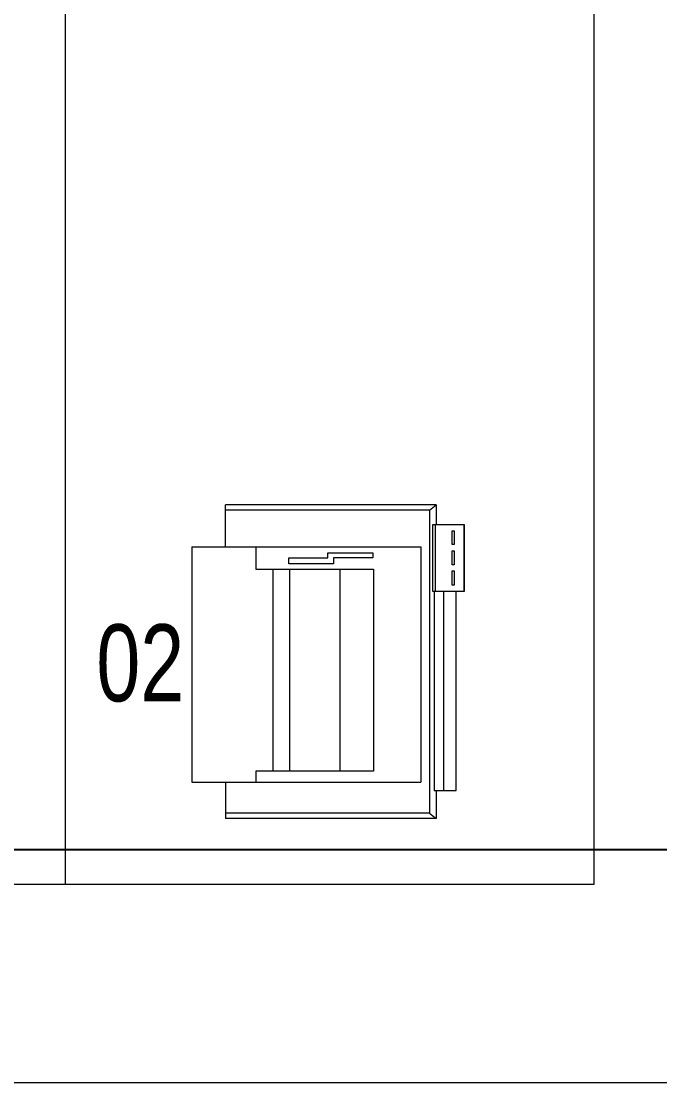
# Model space of a CAD drawing. Header units: metres. Extents: x -18745 to 220762, y -1579758 to -1356048.
# Drawn here: x 142463 to 143188, y -1411753 to -1410548 of the extents above; entities that cross this region are included whole.
import ezdxf

# ---------------------------------------------------------------- set-up
doc = ezdxf.new("R2010")
doc.units = ezdxf.units.M
doc.layers.get('0').update_dxf_attribs({"lineweight": 0})
doc.layers.add('A-100 - Copy$0$axes', color=8, linetype='Continuous')
doc.layers.add('A-100 - Copy$0$Medical Equipment and Furniture', color=8, linetype='Continuous', lineweight=0)
doc.layers.add('A-100 - Copy$0$Walls', color=8, linetype='Continuous', lineweight=0)
doc.styles.add('A-100 - Copy$0$X3G_ENTITY_257CFD', font='swisscl.ttf', dxfattribs={"height": 200})

# ---------------------------------------------------------------- blocks, each defined once
blk = doc.blocks.new('A-100 - Copy$0$ITPPLT2C-P')
for p, q in [((0.0229, 0.0318), (0.2618, 0.0318)), ((0.0304, 0.0256), (0.0229, 0.0318)), ((0.0229, 0), (0.0229, 0.0318)), ((0.0304, -0.3182), (0.0304, 0.0256)), ((0.0304, 0.0256), (0.2618, 0.0256)), ((0.2618, -0.0096), (0.2618, 0.0318)), ((0, 0), (0, -0.2262)), ((0.0252, 0), (0, 0)), ((0.0139, 0), (0.0139, -0.2262)), ((0.0252, 0), (0.0139, 0)), ((0.0252, -0.2262), (0.0252, 0)), ((0.0401, -0.2769), (0.0401, -0.0096)), ((0.3, -0.0096), (0.0401, -0.0096)), ((0.2274, -0.0222), (0.2274, -0.0096)), ((0.3, -0.2769), (0.3, -0.0096)), ((0.0939, -0.2515), (0.0939, -0.0222)), ((0.0939, -0.0222), (0.2274, -0.0222)), ((0.1321, -0.2515), (0.1321, -0.0222)), ((0.1894, -0.2515), (0.1894, -0.0222)), ((0.2082, -0.2515), (0.2082, -0.0222)), ((-0.0091, -0.2262), (0.0267, -0.2262)), ((-0.0091, -0.3023), (-0.0091, -0.2262)), ((-0.0087, -0.2262), (0.0236, -0.2262)), ((-0.0087, -0.3023), (-0.0087, -0.2262)), ((0, -0.2262), (0.0252, -0.2262)), ((0.0139, -0.2262), (0.0252, -0.2262)), ((0.0236, -0.2262), (0.0236, -0.3023)), ((0.0267, -0.2262), (0.0267, -0.3023)), ((0.0023, -0.2495), (0.0023, -0.2334)), ((0.0023, -0.2334), (0.0045, -0.2334)), ((0.0045, -0.2334), (0.0045, -0.2495)), ((0.0045, -0.2495), (0.0023, -0.2495)), ((0.2274, -0.2515), (0.0939, -0.2515)), ((0.2274, -0.2769), (0.2274, -0.2515)), ((0.0023, -0.2721), (0.0023, -0.2562)), ((0.0023, -0.2562), (0.0045, -0.2562)), ((0.0045, -0.2562), (0.0045, -0.2721)), ((0.0947, -0.2701), (0.0947, -0.2641)), ((0.0947, -0.2641), (0.1395, -0.2641)), ((0.1395, -0.2575), (0.19, -0.2575)), ((0.1395, -0.2641), (0.1395, -0.2575)), ((0.19, -0.2641), (0.1457, -0.2641)), ((0.1457, -0.2641), (0.1457, -0.2701)), ((0.19, -0.2575), (0.19, -0.2641)), ((0.0045, -0.2721), (0.0023, -0.2721)), ((0.3, -0.2769), (0.0401, -0.2769)), ((0.1457, -0.2701), (0.0947, -0.2701)), ((0.2618, -0.2769), (0.2618, -0.3246)), ((0.0023, -0.295), (0.0023, -0.2793)), ((0.0023, -0.2793), (0.0045, -0.2793)), ((0.0045, -0.2793), (0.0045, -0.295)), ((0.0045, -0.295), (0.0023, -0.295)), ((0.0267, -0.3023), (-0.0091, -0.3023)), ((0.0236, -0.3023), (-0.0087, -0.3023)), ((0.0229, -0.3246), (0.0229, -0.3023)), ((0.0304, -0.3182), (0.0229, -0.3246)), ((0.0229, -0.3246), (0.2618, -0.3246)), ((0.0304, -0.3182), (0.2618, -0.3182))]:
    blk.add_line(p, q)
blk = doc.blocks.new('A-100 - Copy')
at = {"layer": 'A-100 - Copy$0$axes'}
blk.add_line((178940.3, -1411488.2, 2.4), (95846.6, -1411488.2, 2.4), dxfattribs=at)
at = {"layer": 'A-100 - Copy$0$Medical Equipment and Furniture'}
blk.add_line((142513.3, -1411527.7, 0), (142513.3, -1410497.7, 0), dxfattribs=at)
at = {"layer": 'A-100 - Copy$0$Walls'}
for p, q in [((143113.3, -1407230.6, 0), (143113.3, -1411527.7, 0)), ((143113.3, -1411527.7, 0), (141526.4, -1411527.7, 0)), ((143311.7, -1411752.7, 0), (141526.4, -1411752.7, 0))]:
    blk.add_line(p, q, dxfattribs=at)
at = {"layer": 'A-100 - Copy$0$Medical Equipment and Furniture', "extrusion": (1.19915e-18, -8.17187e-07, -1), "xscale": -1000.000000000001, "yscale": 1000.000000000006, "zscale": 1000.000000000002, "rotation": 180}
blk.add_blockref('A-100 - Copy$0$ITPPLT2C-P', (-142957.1, -1411421, 1.1), dxfattribs=at)
at = {"layer": 'A-100 - Copy$0$Medical Equipment and Furniture', "insert": (142598.4, -1411232.2, 0), "char_height": 87.47, "attachment_point": 2, "style": 'A-100 - Copy$0$X3G_ENTITY_257CFD'}
blk.add_mtext('02', dxfattribs=at)

msp = doc.modelspace()

# ---------------------------------------------------------------- block references
msp.add_blockref('A-100 - Copy', (0, 0))

doc.saveas('drawing.dxf')
